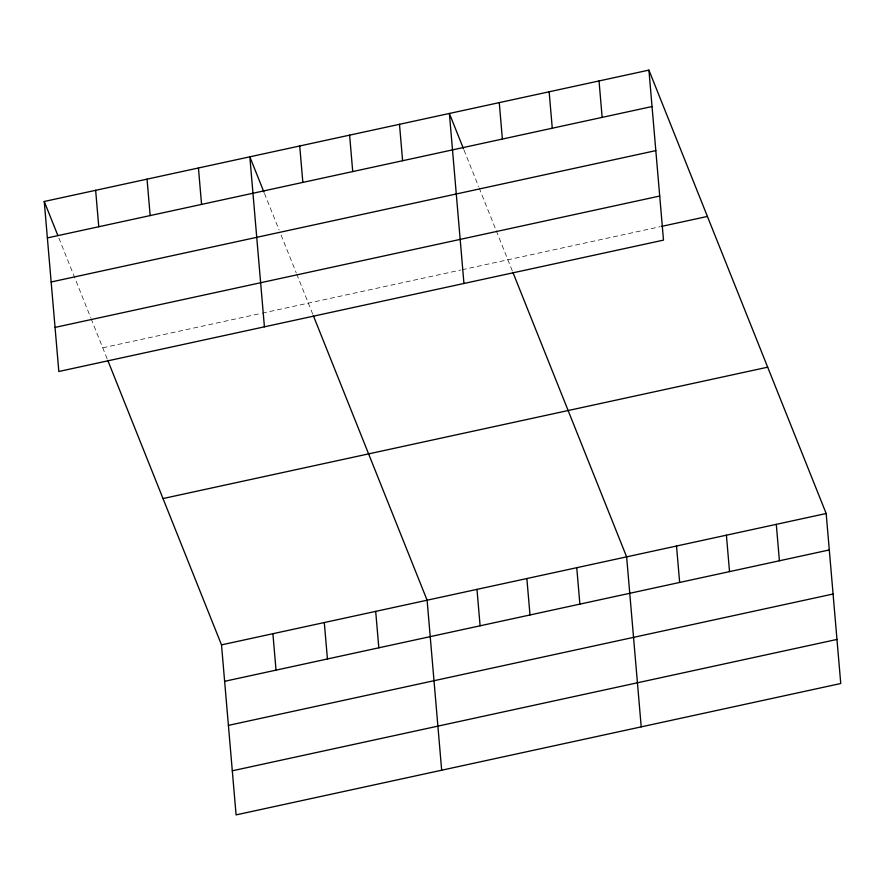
<?xml version="1.0" encoding="UTF-8"?>
<svg xmlns="http://www.w3.org/2000/svg" width="885" height="885" viewBox="0 0 885 885"><rect width="100%" height="100%" fill="white"/><g stroke="black" fill="none" stroke-linecap="round" stroke-linejoin="round"><path stroke-width="0.66" stroke-dasharray="4.42 3.32" d="M102.748 347.805L260.887 313.445M262.203 313.157L460.687 270.036M462.036 269.748L660.221 226.693M464.005 150.052L478.619 186.624M479.128 187.886L495.766 229.514M496.275 230.775L512.393 271.098M264.46 193.395L279.085 229.978M281.098 235.023L296.232 272.868M296.729 274.129L312.848 314.44M58.875 238.065L90.646 317.527M91.144 318.788L107.262 359.111"/><path stroke-width="1.33" d="M648.915 70.114L663.496 240.123L58.83 371.49L44.25 201.481L648.915 70.114L826.17 513.51L840.75 683.519L236.085 814.886L221.504 644.877L107.771 360.361M47.37 237.91L652.035 106.543M51.153 281.994L655.818 150.627M55.047 327.406L659.712 196.039M661.571 226.394L707.414 216.438M163.017 498.554L767.682 367.187M221.504 644.877L826.17 513.51M224.635 681.306L829.3 549.939M228.407 725.379L833.073 594.012M232.301 770.802L836.967 639.435M463.497 148.791L449.381 113.468L463.95 283.477M512.891 272.348L626.635 556.864L641.216 726.873M263.951 192.133L249.835 156.822L264.416 326.83M313.356 315.702L427.101 600.207L441.67 770.216M44.25 201.481L57.868 235.543M776.289 524.351L779.408 560.769M726.408 535.182L729.528 571.61M676.516 546.023L679.647 582.452M599.034 80.955L602.154 117.384M549.142 91.797L552.273 128.214M576.755 567.694L579.874 604.123M499.262 102.627L502.381 139.056M526.863 578.536L529.993 614.964M476.982 589.377L480.101 625.795M399.489 124.309L402.609 160.727M349.608 135.139L352.728 171.568M375.694 611.38L378.824 647.798M299.716 145.981L302.847 182.41M324.297 622.542L327.428 658.971M272.901 633.704L276.031 670.133M198.439 167.984L201.559 204.413M147.043 179.146L150.162 215.575M95.646 190.319L98.766 226.748"/></g></svg>
